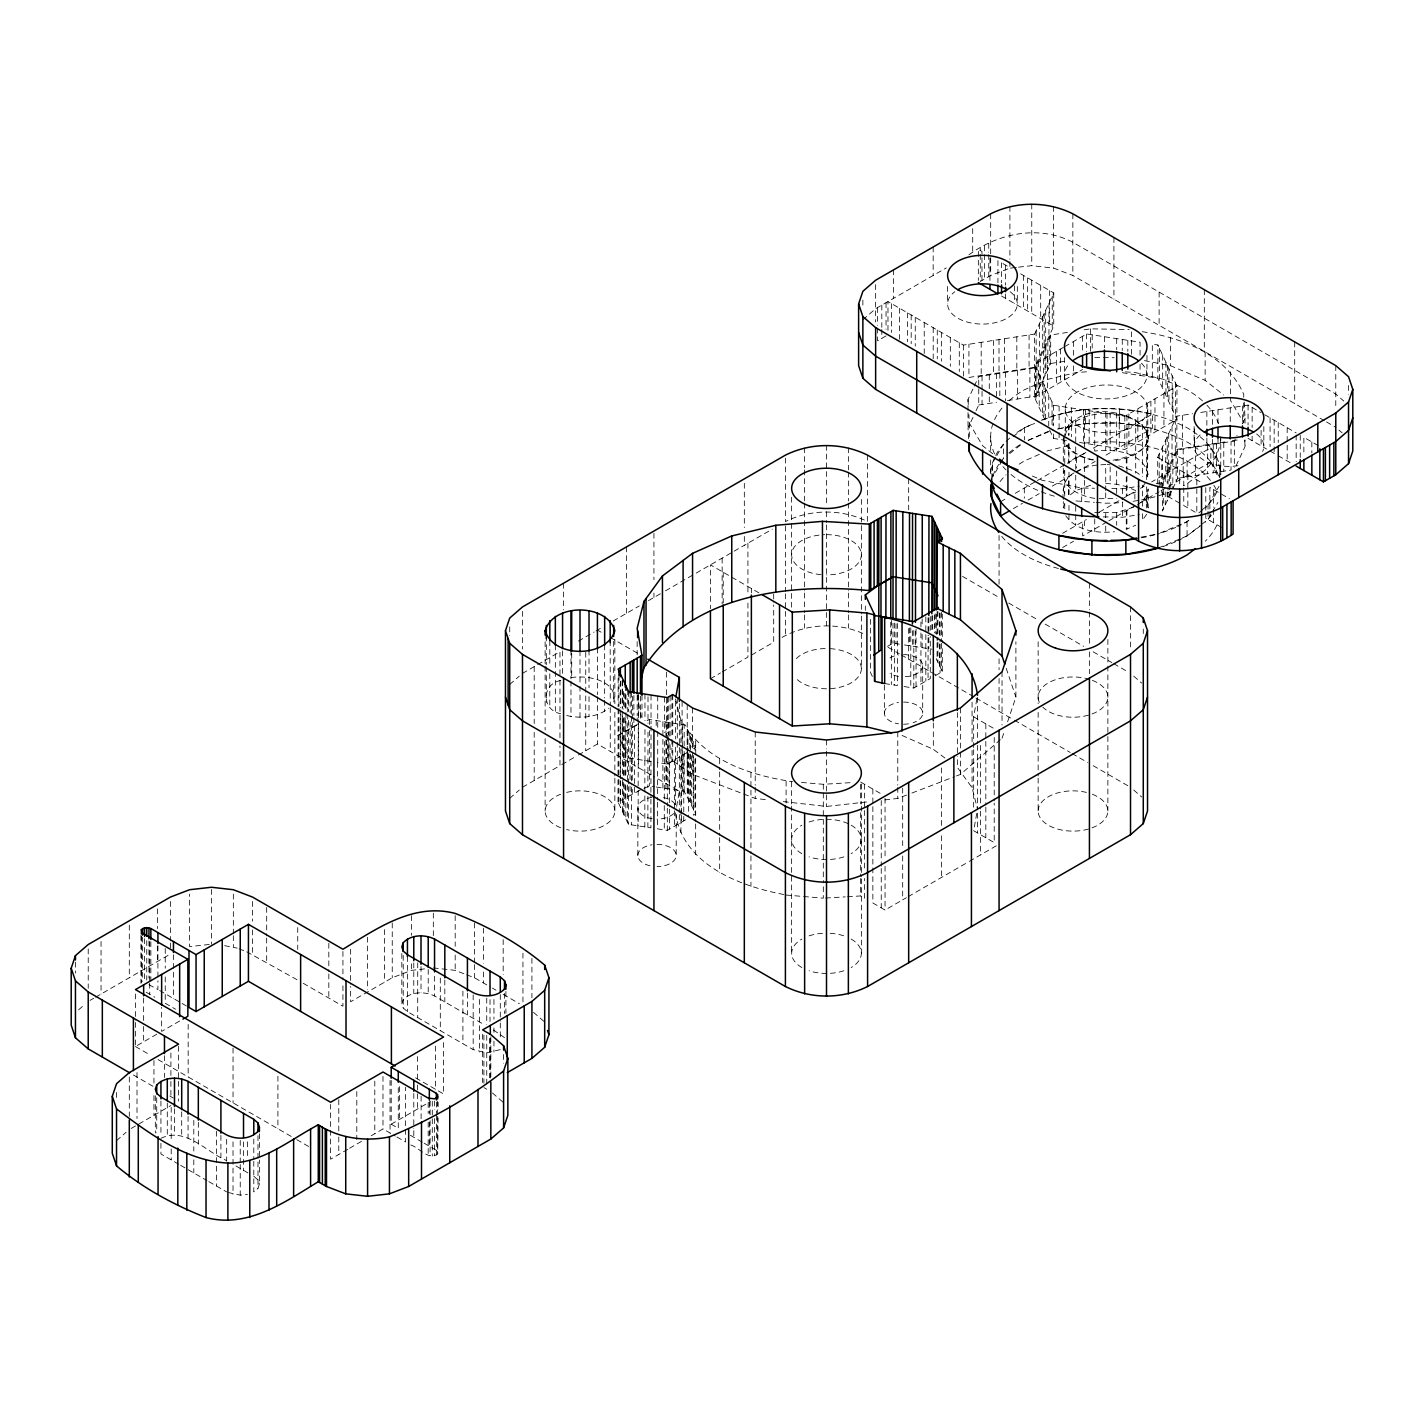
<?xml version="1.0" encoding="UTF-8"?>
<svg xmlns="http://www.w3.org/2000/svg" width="1424" height="1424" viewBox="0 0 1424 1424"><rect width="100%" height="100%" fill="white"/><g stroke="black" fill="none" stroke-linecap="round" stroke-linejoin="round"><path stroke-width="0.75" stroke-dasharray="5 3.75" d="M991.727 478.339L992.439 463.103L995.732 457.46M1219.389 477.645L1219.923 466.752L1210.827 447.723L1151.66 481.882M676.649 806.358L679.355 791.263L653.42 776.294M973.66 747.493L973.66 716.842L977.131 697.422M976.739 813.46L973.66 830.726L994.219 842.599L994.219 803.172M1094.736 498.382C1081.136 496.389 1060.097 487.471 1064.262 470.507M1063.301 499.504C1061.966 489.429 1064.262 477.966 1074.034 472.91M1064.262 503.722L1063.301 507.941L1063.301 501.622M1064.743 438.859L1064.743 430.422C1098.865 380.012 1205.861 445.427 1107.908 461.091M1148.136 436.759L1147.263 478.553L1147.263 440.586M253.792 1161.272L253.792 1191.924L257.993 1188.275L259.399 1184.092L259.399 1160.008M500.287 1049.613L486.741 1052.852L473.177 1049.613L407.442 1011.663L403.223 1007.996L401.835 1003.831L403.223 999.666C411.144 991.335 424.708 991.246 434.551 995.999L484.374 1024.764M410.771 1144.985C418.923 1147.388 428.553 1160.987 437.666 1153.938L438.094 1115.437M1002.033 738.255L1004.81 730.031M1007.587 721.79L1015.899 697.101L1015.899 641.743M1045.483 387.88L1045.483 421.095L1034.447 397.296L1034.643 334.07L1053.742 292.917L1019.976 273.444M1053.742 292.917L1053.742 326.149L1034.643 367.285L968.925 377.449L968.925 344.234M1007.427 400.571L1035.462 396.228L1035.462 367.766L1050.663 335.014L1067.413 332.415M1035.462 396.228L1050.663 363.494L1050.663 335.014M1157.694 483.875L1157.694 457.3L1176.794 416.146L1192.564 413.708M1159.189 487.293L1176.794 449.361L1176.989 386.135L1157.89 344.982L1152.319 344.127L1152.319 377.342M1177.612 449.842L1177.612 478.304L1162.411 511.056L1162.411 482.576L1177.612 449.842L1234.323 441.066L1237.011 435.317M968.017 410.468L968.017 399.521L973.375 388.022M974.283 386.118L978.751 376.541L1035.462 367.766M968.605 438.734L968.017 427.983L975.173 412.675M976.063 410.753L978.751 405.003L978.751 376.541M1242.369 423.836L1245.039 418.086L1243.989 398.756M1236.121 465.701L1245.039 446.549L1245.039 439.98M996.818 455.591L1003.404 444.324L1003.404 458.564M1002.3 460.433L992.439 477.343L992.439 463.103M1201.571 510.219L1208.033 505.128L1218.98 486.349M1201.571 524.459L1208.033 519.368L1211.308 513.726M1212.411 511.857L1217.894 502.458M1090.642 485.264L1075.725 490.621L1068.712 496.068L1068.712 477.093M1142.44 486.972L1146.676 481.063L1146.676 430.422M1137.384 505.004L1142.44 501.212L1146.676 495.303L1148.136 488.966L1148.136 507.941L1146.676 501.604L1142.44 495.694L1142.44 485.157M1146.676 514.278L1142.44 520.187L1142.44 511.75M862.873 319.795L875.635 308.688L946.337 267.872M78.64 1009.776L85.031 1004.24M509.721 684.481L519.279 676.151M509.721 798.366L519.279 790.035M116.537 1140.642L126.113 1132.311M956.394 775.973L960.435 774.425L1000.378 739.697M1013.069 436.687L1024.372 427.752L1033.753 423.604M1009.847 453.473L1021.133 444.537M1160.418 532.932L1187.064 521.682L1190.286 519.137L1187.064 521.682A115.041 66.412 0 0 1 1177.737 526.524M1177.737 540.746A115.041 66.412 0 0 0 1187.064 535.922L1199.969 525.723M566.77 715.542C580.814 718.817 597.226 717.465 608.796 708.209M1198.848 512.818L1202.212 510.29M1158.371 548.026L1187.064 535.922L1200.539 525.794M968.943 254.825C998.527 233.055 1039.235 224.725 1072.842 242.276L1335.783 394.092L1343.758 401.016M886.048 335.904L877.576 340.799L877.576 327.52M1016.451 267.392L1009.901 268.121L990.677 275.491L980.264 281.507L980.264 248.292M1063.247 347.456L1034.447 364.081L1053.529 405.235L1053.529 425.171M1064.6 346.673L1086.619 333.964L1140.072 342.223L1140.072 355.519M522.483 673.392L559.97 651.747L559.97 678.02M578.375 641.12L594.111 632.025M595.98 630.939L601.711 627.646M613.157 621.024L639.305 605.93M648.454 600.643L663.566 591.921M665.489 590.818L694.325 574.157M696.247 573.053L772.342 529.123M1034.447 397.296L1082.543 369.528M90.05 1000.396L93.717 998.277M95.55 997.227L170.382 954.027M1053.529 405.235L1124.818 416.253L1176.989 386.135M1000.591 501.729L1007.889 497.51M1015.205 493.309L1035.515 481.579M1037.384 480.493L1065.348 464.349M1067.217 463.263L1085.871 452.494M1093.329 448.186L1152.497 414.028L1152.497 428.268L1104.526 455.965M522.483 787.276L559.97 765.631L559.97 745.909M561.804 764.563L576.524 756.055M578.375 755.005L597.457 743.987L651.533 775.208M710.434 678.75L720.473 672.947M722.146 671.986L747.92 657.105L747.92 602.352M751.605 654.987L773.695 642.224L773.695 604.986M782.061 637.4C807.355 623.125 839.519 622.039 865.667 634.73M628.571 720.366L628.571 758.013L618.016 735.496L638.237 724.371M618.141 735.567L637.187 724.567L637.187 717.927M1013.372 508.599L1022.503 503.313M1028.057 500.109L1039.253 493.647M1052.3 486.118L1074.675 473.195M1076.544 472.127L1095.198 461.358M1079.517 442.472L1124.818 449.468L1176.989 419.35L1157.89 378.197L1157.89 344.982M135.458 1022.432L135.458 1046.533L159.844 1032.453M179.655 1021.008L161.642 1031.403L161.642 1007.32M1062.589 533.306L1086.387 519.564M1099.453 512.017L1119.958 500.18M1121.827 499.112L1134.875 491.565L1134.875 501.729M1140.482 488.343L1144.202 486.189M687.044 752.566L667.322 763.958L667.322 806.02M693.559 748.81L695.784 747.511L685.371 725.065L649.522 719.529L645.766 721.149M657.728 731.527L657.728 762.516L667.447 764.029L672.733 760.968L672.733 738.825M650.91 799.06L650.91 827.842L628.429 824.371L618.016 801.926L641.993 789.199M887.508 646.336L892.99 643.167L899.363 644.164M1062.589 547.546L1073.536 541.227M1106.911 521.949L1082.667 535.958L1082.667 521.718M1108.78 520.881L1134.875 505.805M1140.482 502.565L1159.118 491.796M1160.987 490.728L1166.594 487.506M1168.445 486.421L1210.827 461.946L1210.827 447.723M131.222 1128.431L170.898 1105.522M424.583 968.89L411.465 970.367L392.241 977.736L350.642 1001.748L350.642 986.423M657.603 802.317L657.603 828.875L667.322 830.388L687.044 818.996M904.098 686.564L913.816 688.059L930.281 678.572L930.281 636.492M935.176 675.741L942.296 671.63L942.296 645.054M347.794 1149.275L330.599 1159.189L330.599 1104.437M349.592 1148.225L362.194 1140.962M371.201 1135.765L382.985 1128.947L395.231 1136.014M391.208 1080.407L391.208 1124.212L429.995 1101.802M872.859 806.625L872.859 902.976L885.052 910.025L906.394 897.69M908.245 896.622L967.43 862.463M969.281 861.395L996.266 845.82M1041.247 420.276C1087.829 402.333 1142.582 404.79 1187.064 427.752A115.041 66.412 0 0 1 1220.76 474.726L1220.76 436.759M1028.11 440.336L1048.189 431.436M1039.378 454.327L1024.372 460.984A115.041 66.412 0 0 0 1017.021 465.648M1046.889 450.999L1071.667 444.804M560.753 680.476C541.28 683.929 541.28 710.273 560.753 713.727M1084.501 453.526L1075.725 457.407L1068.712 462.853L1068.712 443.879M1075.725 471.647L1084.501 467.748L1094.736 465.31L1105.718 464.473L1105.718 490.782M1126.277 477.111L1126.277 496.086L1135.711 492.045M1094.736 512.622L1116.683 512.622L1133.949 507.051M1126.277 510.326L1126.277 529.301L1135.711 525.26M643.879 788.38L649.522 785.959L654.524 786.742M1017.021 432.433A115.041 66.412 0 0 1 1024.372 427.752L1034.607 423.444M1042.813 419.973C1077.327 405.698 1116.416 406.481 1152.497 414.028M1028.466 440.265L1053.066 429.888M884.82 799.896L897.779 798.455L909.918 793.791M911.93 793.026L954.383 776.756M160.93 1138.328C185.102 1126.384 206.249 1151.998 226.576 1160.56M1058.869 428.891C1101.215 417.641 1148.029 421.7 1187.064 441.992A115.041 66.412 0 0 1 1218.535 475.99M1057.391 429.051L1085.586 423.569L1119.531 423.035L1152.497 428.268M1141.016 537.168L1156.199 534.214M887.971 330.368L887.971 301.568L963.372 345.106L1034.643 334.07M1084.162 329.816L1090.464 328.837L1129.232 329.531M1050.663 363.494L1065.312 361.215M978.751 405.003L996.533 402.262M1200.735 412.444L1248.065 405.11L1261.112 412.657M1176.794 449.361L1228.2 441.404M1232.294 440.781L1240.446 439.518M1177.612 478.304L1231.03 470.045L1231.03 441.565M1111.841 488.574L1122.61 488.77L1139.378 486.171M1156.128 483.555L1162.411 482.576M1103.226 516.894L1122.61 517.232L1139.378 514.634M1018.641 267.142L1031.759 265.665L1053.618 268.121L1072.842 275.491L1324.587 420.828M867.59 455.146L867.59 521.576C842.029 508.866 810.968 508.866 785.407 521.576L785.407 455.146M783.307 801.605L826.507 806.447L869.708 801.605M209.275 944.45L189.606 946.657L189.606 894.094M228.249 1192.529L240.229 1195.163L247.438 1194.362M1086.565 371.806L1075.939 372.607L1048.189 379.247L1024.372 389.802A115.041 66.412 0 0 0 1008.922 400.874M1084.447 443.131C1119.424 438.966 1155.754 444.537 1187.064 460.984A115.041 66.412 0 0 1 1212.625 483.43M1148.136 474.726C1143.561 451.942 1113.888 448.667 1094.736 451.07L1094.736 411.607M1099.132 498.72L1116.683 498.382M1065.811 515.755C1076.295 530.938 1097.423 533.502 1114.494 531.757M570.971 677.664C586.991 674.762 618.55 680.334 613.673 702.317L613.673 638.094M801.427 782.452L823.303 784.286L851.872 782.577M825.511 898.046L845.286 896.871M847.476 896.728L860.666 895.945L864.475 898.152L864.475 878.43M1094.771 357.388L1101.233 357.495M1103.386 357.531L1114.155 357.727M1032.347 476.043L1042.51 480.351L1081.688 488.023L1094.611 488.254M1125.352 371.842L1135.48 372.607L1163.23 379.247L1187.064 389.802A115.041 66.412 0 0 1 1202.515 400.874M1107.196 464.58L1110.15 464.811M1105.718 483.448L1116.683 484.285L1126.918 486.741L1135.711 490.621M1075.939 500.928L1094.397 502.316M1096.284 502.458L1105.718 503.188A115.041 66.412 0 0 0 1122.877 502.441M687.276 751.32L687.276 729.177C710.701 762.801 753.901 775.938 792.67 781.705M786.101 895.037L823.303 898.17L823.303 885.034M672.733 760.968L692.562 774.425L755.218 798.455L768.177 799.896M433.323 967.911L455.182 970.367L464.794 974.052M224.583 945.661L237.185 948.117M1122.254 372.696L1157.89 378.197M1049.577 429.923L1053.529 438.45L1069.317 440.888M904.382 644.93L931.866 649.184M884.66 683.556L897.423 685.531L897.423 623.516M651.035 761.484L628.429 757.942L628.429 784.517M656.197 786.991L684.161 791.317L695.784 813.958L693.559 815.24L693.559 755.45M1142.262 331.703C1182.276 337.577 1226.723 354.861 1243.757 394.466L1243.757 401.034M1144.433 360.61L1170.564 365.737L1205.131 380.35L1223.697 394.982M1118.73 465.79L1135.711 471.647L1142.44 476.72M1063.301 436.759C1064.938 451.871 1081.759 458.101 1094.736 460.415M675.492 812.837C682.523 864.226 739.216 886.173 784.037 894.539M466.716 974.799L474.406 977.736L490.586 987.081M239.09 948.865L244.857 951.072M246.779 951.802L297.741 980.104M148.95 984.714L157.922 989.52L157.922 980.762M902.051 735.443L933.325 749.309L945.34 758.333M1326.456 421.913L1335.783 427.307M1002.923 263.582L1011.022 268.264M1264.69 414.722L1296.16 432.896M1318.232 445.623L1303.868 437.328L1303.868 455.057M1001.553 296.014L1053.742 326.149M1248.065 438.343L1266.488 448.969M1270.083 451.052L1276.865 454.968M1278.236 455.751L1292.583 464.028M1157.694 457.3L1202.212 483.003M1218.285 492.277L1209.866 487.417L1209.866 509.561M1221.472 494.128L1229.446 498.72M1179.695 503.224L1161.77 492.864L1161.77 459.649M1221.472 527.343L1205.79 518.283L1205.79 485.068M962.517 576.382L999.061 597.475M1008.673 603.028L1037.509 619.689M1045.198 624.121L1083.664 646.336M1093.169 651.818L1111.841 662.605M1113.71 663.673L1128.662 672.306M888.131 647.315L899.327 653.794M901.196 654.862L974.052 696.941M975.974 698.045L1012.517 719.138M1014.44 720.241L1070.207 752.442M1072.13 753.563L1087.509 762.445M1093.169 765.703L1128.662 786.19M758.885 592.847L710.434 564.865L710.434 608.671M973.66 716.842L994.219 728.714M597.457 630.102L601.106 632.203M610.255 637.489L638.397 653.741M860.666 782.061L881.242 793.933M492.384 988.114L495.979 990.196M503.17 994.344L519.351 1003.689M493.452 1029.997L504.505 1037.615M303.223 983.272L342.935 1006.198L342.935 982.115M483.911 1087.598L486.741 1089.218M415.63 1077.826L443.594 1093.97L443.594 1039.217M159.648 990.517L180.367 1002.478M182.094 1003.475L189 1007.462M391.208 1124.212L398.275 1128.289L398.275 1084.483M410.343 1135.266L422.43 1142.244M424.156 1143.241L436.403 1150.307L438.094 1152.675M146.174 992.225L154.878 997.263M165.237 1003.244L175.597 1009.224M396.958 1137.011L405.591 1141.995L405.591 1087.242M135.458 1046.533L150.517 1055.22M158.046 1059.563L294.839 1138.541M296.726 1139.627L311.785 1148.331M133.411 1074.995L153.507 1086.601M169.776 1095.982L173.301 1098.029M235.975 1165.989L250.357 1174.302M178.748 1164.262L160.93 1153.974L160.93 1143.027M180.617 1165.348L186.277 1168.606M188.146 1169.691L206.978 1180.567M208.865 1181.653L226.665 1191.924M992.742 453.758L982.613 445.765L969.317 423.142L968.854 414.544M1338.969 430.084L1342.173 432.843M1133.718 676.151L1141.692 683.093M1133.718 790.035L1141.692 796.977M533.519 1012.339L544.68 1022.04M492.437 1092.973L503.598 1102.692M253.792 1176.277L257.993 1179.926L259.399 1184.092M977.469 745.322L977.523 809.152L972.076 787.668L957.355 767.358L957.355 758.6M675.492 698.953L680.921 720.419L684.161 724.887L684.161 749.238M1210.827 461.946L1218.107 477.182M936.262 658.653L942.296 671.63M872.342 676.436L870.545 672.573L870.545 617.215M1006.198 668.301L1015.899 697.101M1063.301 488.966L1064.743 495.303M637.151 694.77L641.619 719.761M1244.701 440.105L1245.039 446.549M968.017 399.521L968.373 405.965M1348.546 385.477L1348.546 394.234M1335.783 365.612L1335.783 407.371M1311.842 441.938L1311.842 453.01M1300.237 435.246L1300.237 457.389M1296.16 435.103L1296.16 461.679M1294.701 341.902L1294.701 403.579M1287.189 427.716L1287.189 460.931M1278.236 422.536L1278.236 442.472M1274.16 420.187L1274.16 444.537M1274.16 446.762L1274.16 453.402M1270.083 417.819L1270.083 446.62M1263.836 426.559L1263.836 446.264M1261.112 430.368L1261.112 445.872M1252.141 407.478L1252.141 427.396M1252.141 436.26L1252.141 440.692M1248.065 405.11L1248.065 425.046M1245.039 418.086L1245.039 424.655M1243.757 403.223L1243.757 422.928L1230.443 400.304L1230.443 371.842M1242.493 405.982L1242.493 423.693M1234.323 441.066L1234.323 467.339M1230.247 407.869L1230.247 423.373M1223.786 442.686L1223.786 471.166M1219.923 466.752L1219.923 476.915M1218.001 409.774L1218.001 423.053M1218.001 438.556L1218.001 442.989M1216.541 443.807L1216.541 472.287M1213.497 489.518L1213.497 507.229M1213.497 509.436L1213.497 522.733M1213.248 444.324L1213.248 472.786M1212.429 410.628L1212.429 426.132M1212.429 439.411L1212.429 443.843M1209.866 511.786L1209.866 520.632M1208.033 505.128L1208.033 509.187M1208.033 511.234L1208.033 519.368M1207.677 445.178L1207.677 473.658M1206.858 411.5L1206.858 426.986M1206.858 438.058L1206.858 444.715M1205.131 351.87L1205.131 380.35M1204.312 289.713L1204.312 351.39M1196.819 479.888L1196.819 513.103L1183.771 505.573L1183.771 487.862M1195.43 447.083L1195.43 475.545M1194.611 428.891L1194.611 446.602M1194.113 426.559L1194.113 446.264M1187.847 474.708L1187.847 507.923M1187.1 461.412L1187.1 475.652M1187.064 521.682L1187.064 535.922M1183.771 472.359L1183.771 485.637M1183.184 448.969L1183.184 477.449M1182.365 415.292L1182.365 448.507M1179.695 470.009L1179.695 485.513M1176.117 453.046L1176.117 481.526M1175.494 382.914L1175.494 416.128M1175.298 419.368L1175.298 452.583M1172.913 388.485L1172.913 421.7M1172.842 460.13L1172.842 488.592M1172.219 375.847L1172.219 409.062M1172.023 426.435L1172.023 459.649M1170.564 337.257L1170.564 365.737M1170.742 464.829L1170.742 498.044M1169.549 467.197L1169.549 495.659M1168.926 368.78L1168.926 401.995M1168.73 433.501L1168.73 466.716M1168.054 470.418L1168.054 490.123M1168.054 492.312L1168.054 498.881M1167.431 365.559L1167.431 398.773M1167.235 436.723L1167.235 469.938M1167.182 472.305L1167.182 483.27M1167.182 492.028L1167.182 500.785M1165.953 362.337L1165.953 395.569M1165.74 439.927L1165.74 473.16M1165.241 476.488L1165.241 483.074M1165.241 491.832L1165.241 504.968M1163.942 393.665L1163.942 426.88M1163.301 480.671L1163.301 509.151M1162.66 355.27L1162.66 388.485M1162.465 447.011L1162.465 480.226M1159.385 348.204L1159.385 381.418M1159.118 292.098L1159.118 325.313M1159.189 454.078L1159.189 485.086M1154.971 398.845L1154.971 432.059M1150.895 401.194L1150.895 434.409M1147.78 408.795A41.26 23.816 0 0 1 1085.907 429.425A41.26 23.816 0 0 1 1085.907 388.182A41.26 23.816 0 0 1 1147.78 408.795L1147.78 437.275M1147.263 492.793L1147.263 507.549M1146.961 355.395L1146.961 375.117M1146.818 403.544L1146.818 436.759M1146.676 486.848L1146.676 507.959M1143.276 629.123L1143.276 633.555M1142.44 424.512L1142.44 476.417M1142.44 501.212L1142.44 509.65M1140.072 364.366L1140.072 375.438M1137.847 408.724L1137.847 441.938M1135.711 419.439L1135.711 473.053M1131.386 331.774L1131.386 355.858M1130.514 606.944L1130.514 649.024M1128.894 413.903L1128.894 447.118M1127.826 340.336L1127.826 351.408M1126.918 415.559L1126.918 453.526M1126.918 457.976L1126.918 474.851M1126.918 476.186L1126.918 495.926M1126.918 510.166L1126.918 529.141M1126.277 458.119L1126.277 468.674M1124.818 416.253L1124.818 449.468M1122.61 488.77L1122.61 499.717M1122.61 501.907L1122.61 517.232M1122.254 339.464L1122.254 350.553M1119.531 408.795L1119.531 423.035M1119.246 415.399L1119.246 448.613M1116.683 338.609L1116.683 349.681M1116.683 413.102L1116.683 451.07M1116.683 470.97L1116.683 496.264M1116.683 512.622L1116.683 525.26M1113.924 237.523L1113.924 299.218M1110.15 412.622L1110.15 450.571M1110.15 466.912L1110.15 483.786M1107.872 639.518L1107.872 663.887M1107.872 666.094L1107.872 734.339M1107.872 736.528L1107.872 810.986M1107 413.494L1107 446.727M1105.718 412.284L1105.718 450.233M1105.718 492.882L1105.718 499.219M1105.718 513.441L1105.718 517.66M1105.718 526.097L1105.718 532.434M1104.437 336.723L1104.437 347.794M1094.736 518.941L1094.736 531.597M1092.19 334.818L1092.19 348.115M1090.464 328.837L1090.464 355.11M1089.431 583.235L1089.431 609.81M1089.431 612.017L1089.431 645.232M1089.431 651.854L1089.431 673.748M1089.182 410.753L1089.182 443.968M1086.619 333.964L1086.619 351.675M1085.586 409.329L1085.586 423.569M1084.501 415.559L1084.501 449.308M1084.501 457.976L1084.501 478.304M1084.501 480.404L1084.501 495.926M1084.501 520.721L1084.501 529.141M1083.611 409.881L1083.611 443.095M1082.543 336.313L1082.543 351.817M1081.688 488.023L1081.688 503.348M1076.544 457.887L1076.544 468.051M1075.725 419.439L1075.725 444.751M1075.725 446.869L1075.725 473.053M1075.725 475.171L1075.725 492.045M1075.725 506.268L1075.725 512.604M1075.725 514.705L1075.725 525.26M1073.571 341.493L1073.571 356.997M1073.571 365.843L1073.571 374.708M1072.842 213.814L1072.842 275.491M1071.346 407.994L1071.346 436.776M1068.979 424.512L1068.979 435.068M1068.979 443.505L1068.979 463.779M1068.979 472.198L1068.979 495.694M1068.979 505.431L1068.979 520.187M1068.712 424.886L1068.712 435.441M1065.277 408.795L1065.277 435.085M1064.743 440.977L1064.743 466.271M1064.743 470.525L1064.743 481.063M1064.743 482.629L1064.743 499.504M1064.743 503.74L1064.743 510.059M1064.458 357.584L1064.6 379.888M1063.301 438.877L1063.301 466.289M1063.301 468.407L1063.301 474.726M1060.524 349.022L1060.524 382.237M1059.1 406.089L1059.1 430.457M1059.1 432.665L1059.1 439.304M1056.448 351.372L1056.448 384.587M1053.618 206.444L1053.618 268.121M1053.529 434.017L1053.529 438.45M1053.066 415.648L1053.066 425.829M1052.247 296.139L1052.247 329.353M1052.051 402.013L1052.051 426.381M1049.666 290.567L1049.666 323.782M1049.773 336.918L1049.773 365.398M1048.954 303.205L1048.954 336.42M1048.758 394.946L1048.758 425.954M1047.833 341.101L1047.833 369.581M1047.477 356.552L1047.477 389.767M1045.679 310.29L1045.679 343.504M1045.892 345.284L1045.892 373.764M1045.002 347.189L1045.002 375.669M1044.184 313.494L1044.184 346.708M1043.988 384.658L1043.988 417.873M1043.507 350.411L1043.507 378.873M1042.688 316.715L1042.688 349.93M1042.493 381.436L1042.493 414.669M1040.695 285.387L1040.695 318.602M1040.232 357.477L1040.232 385.957M1039.413 323.782L1039.413 356.997M1039.217 374.37L1039.217 407.584M1038.523 361.732L1038.523 394.946M1038.149 641.743L1038.149 703.67M1038.149 712.427L1038.149 775.938M1038.149 778.145L1038.149 810.986A34.852 20.132 0 0 0 1088.434 829.035M1036.957 364.544L1036.957 393.024M1036.138 330.866L1036.138 364.081M1035.924 367.303L1035.924 400.518M1031.759 203.988L1031.759 265.665M1031.724 280.208L1031.724 313.44M1029.89 368.62L1029.89 397.1M1029.071 334.943L1029.071 368.157M1027.647 277.858L1027.647 311.073M1024.372 427.752L1024.372 439.963M1024.319 488.04L1024.319 498.204M1023.571 275.508L1023.571 308.723M1017.644 370.525L1017.644 398.987M1017.323 286.438L1017.323 303.953M1016.825 336.829L1016.825 370.044M1014.6 285.832L1014.6 303.543M1009.901 206.444L1009.901 259.275M1009.901 261.482L1009.901 268.121M1005.629 265.149L1005.629 285.085M1005.629 293.949L1005.629 298.364M1005.397 372.412L1005.397 400.892M1004.561 338.734L1004.561 371.949M1002.033 671.825L1002.033 724.976M1001.553 262.799L1001.553 282.735M999.826 373.284L999.826 399.557M999.007 339.588L999.007 372.803M999.061 535.477L999.061 584.196M999.061 658.796L999.061 669.761M999.061 678.518L999.061 711.359M997.939 260.699L997.939 282.842M996.533 373.782L996.533 397.883M994.219 737.472L994.219 800.982M993.436 340.443L993.436 373.658M990.677 213.814L990.677 275.491M990.677 436.759L990.677 451.533M990.677 459.97L990.677 474.726A115.041 66.412 0 0 1 1004.472 443.184M989.947 258.314L989.947 280.457M989.288 374.904L989.288 394.626M989.288 396.815L989.288 403.384M988.754 243.397L988.754 252.244M988.754 254.469L988.754 276.612M985.835 723.873L985.835 739.198M985.835 741.388L985.835 804.898M985.835 807.088L985.835 837.757M984.518 245.836L984.518 252.475M984.518 254.7L984.518 279.051M981.973 280.279L981.973 251.496L978.341 249.396L978.341 280.403M982.044 376.025L982.044 389.161M982.044 391.369L982.044 404.505M981.189 342.347L981.189 375.562M980.371 745.482L980.371 808.992M980.371 811.182L980.371 854.987M977.523 697.457L977.523 743.453M977.469 813.211L977.469 832.915M973.66 749.683L973.66 808.814M972.699 228.57L972.699 252.653M972.076 702.263L972.076 741.673M972.076 750.448L972.076 787.668M969.317 423.142L969.317 440.657M968.017 412.657L968.017 427.983M963.372 345.106L963.372 376.096M960.435 707.995L960.435 750.074M960.435 752.281L960.435 774.425M959.295 342.739L959.295 371.539M957.355 712.605L957.355 756.411M950.324 337.577L950.324 366.36M947.601 286.438L947.601 303.953M942.296 614.064L942.296 642.847M941.531 767.91L941.531 827.041M941.531 835.799L941.531 877.415M941.353 332.397L941.353 361.18M941.478 612.302L941.478 641.085M941.478 643.31L941.478 669.885M940.071 613.121L940.071 641.921M940.071 644.129L940.071 672.911M939.68 612.872L939.68 635.015M939.68 643.879L939.68 666.023M937.9 611.234L937.9 640.017M937.9 642.242L937.9 662.16M937.277 330.03L937.277 358.83M937.081 611.697L937.081 640.48M937.081 642.687L937.081 660.416M936.262 614.367L936.262 634.303M935.176 613.744L935.176 633.662M934.482 614.937L934.482 632.648M933.325 723.036L933.325 749.309M933.165 247.011L933.165 275.491M933.201 327.68L933.201 358.688M932.684 615.506L932.684 631.01M931.866 615.969L931.866 631.473M930.281 616.556L930.281 634.285M928.84 617.713L928.84 635.424M928.84 637.649L928.84 648.721M928.056 617.838L928.056 635.567M928.056 637.774L928.056 679.853M925.831 616.912L925.831 632.416M925.831 634.623L925.831 681.135M924.229 322.5L924.229 353.508M903.528 654.613A19.171 11.072 0 0 1 922.699 665.684L922.699 713.139M922.147 618.888L922.147 625.545M922.147 634.392L922.147 647.689M920.936 621.95L920.936 630.814M920.936 633.021L920.936 683.965M916.041 629.212L916.041 686.777M915.472 631.152L915.472 646.638M915.258 317.321L915.258 346.121M913.816 630.494L913.816 688.059M912.428 630.672L912.428 646.176M911.182 314.971L911.182 343.771M910.79 627.806L910.79 687.596M909.384 627.984L909.384 645.713M908.672 478.856L908.672 509.863M908.672 628.518L908.672 659.187M907.551 312.888L907.551 341.671M902.691 788.131L902.691 847.262M902.691 856.02L902.691 899.826M899.576 308.278L899.576 339.286M897.779 732.007L897.779 785.158M897.779 787.383L897.779 798.455M896.016 623.712L896.016 643.648M894.379 623.053L894.379 685.051M893.613 269.848L893.613 298.31M892.99 623.231L892.99 643.167M891.602 303.668L891.602 332.451M891.353 620.366L891.353 684.588M890.765 622.306L890.765 644.449M886.048 302.689L886.048 329.264M885.052 798.33L885.052 857.462M885.052 866.219L885.052 910.025M884.357 685.104L884.357 713.139A19.171 11.072 0 0 0 898.562 723.837M881.812 305.128L881.812 327.271M881.812 329.496L881.812 338.342M881.242 800.502L881.242 866.219M881.242 868.409L881.242 907.818M877.576 307.584L877.576 325.295M875.635 284.604L875.635 321.984M872.859 789.092L872.859 804.435M865.329 606.001L865.329 610.433M864.475 784.268L864.475 808.351M864.475 810.541L864.475 869.672M862.873 300.072L862.873 306.658M861.36 499.415L861.36 613.922M861.36 616.111L861.36 668.675A34.852 20.132 0 0 1 830.139 688.682M861.36 784.054L861.36 803.99M861.36 806.198L861.36 876.65M861.36 878.839L861.36 953.315M860.666 784.25L860.666 803.955M860.666 812.73L860.666 876.241M860.666 878.43L860.666 895.945M848.366 447.777L848.366 469.92M848.366 472.127L848.366 500.928M848.366 503.135L848.366 590.871M848.366 593.06L848.366 612.765M848.366 614.954L848.366 628.091M826.507 445.32L826.507 505.111M826.507 511.75L826.507 522.697M826.507 524.886L826.507 610.309M826.507 612.498L826.507 625.634M826.507 740.017L826.507 748.882M826.507 751.089L826.507 806.447M823.303 784.286L823.303 817.145M823.303 819.334L823.303 882.844M804.631 447.777L804.631 467.713M804.631 469.92L804.631 500.928M804.631 503.135L804.631 590.871M804.631 593.06L804.631 612.765M804.631 614.954L804.631 628.091M791.637 497.207L791.637 609.543M791.637 781.847L791.637 803.99M791.637 806.198L791.637 953.315M786.101 781.153L786.101 803.047M785.407 525.954L785.407 591.654M785.407 593.844L785.407 609.187M785.407 611.377L785.407 635.46M773.695 594.039L773.695 602.797M755.218 732.007L755.218 785.158M755.218 787.383L755.218 798.455M751.374 588.504L751.374 592.882M750.946 772.645L750.946 787.97M750.946 790.16L750.946 853.688M750.946 855.877L750.946 886.529M747.92 543.22L747.92 593.594M744.325 483.288L744.325 527.574M744.325 536.439L744.325 545.303M723.232 572.252L723.232 602.922M722.146 558.101L722.146 604.096M719.672 758.778L719.672 769.725M719.672 771.915L719.672 835.425M719.672 837.615L719.672 872.663M695.66 740.729L695.784 756.375M695.66 758.244L695.66 821.755M695.66 823.944L695.66 854.614M694.965 745.767L694.965 750.199M694.965 759.045L694.965 812.196M693.185 741.904L693.185 748.543M693.185 757.408L693.185 808.334M692.562 707.995L692.562 750.074M692.562 752.281L692.562 774.425M691.388 738.041L691.388 746.906M691.388 755.77L691.388 804.489M690.569 736.297L690.569 751.801M690.569 754.008L690.569 802.727M689.768 734.535L689.768 752.264M689.768 754.471L689.768 800.982M688.664 753.848L688.664 815.845M687.97 730.69L687.97 750.608M687.97 752.833L687.97 797.12M687.276 753.527L687.276 795.607M687.205 704.773L687.205 746.835M687.205 749.06L687.205 771.203M684.161 751.463L684.161 791.317M683.769 754.453L683.769 814.243M683.769 816.45L683.769 820.883M682.327 724.602L682.327 791.032M682.096 701.445L682.096 743.524M682.096 745.731L682.096 767.874M681.544 755.735L681.544 813.318M681.544 815.525L681.544 822.164M680.921 720.419L680.921 746.71M680.921 748.899L680.921 834.304M679.355 703.652L679.319 812.374M679.319 814.599L679.319 823.446M677.29 698.027L677.29 740.106M677.29 742.313L677.29 764.474M676.204 814.475L676.204 855.468A19.171 11.072 0 0 1 657.034 866.54M675.492 701.142L675.652 739.074M675.492 747.137L675.492 806.269M674.442 759.846L674.442 808.565M674.442 810.772L674.442 826.276M672.733 694.538L672.733 736.617M671.914 695.019L671.914 737.098M671.914 739.305L671.914 761.448M670.099 696.069L670.099 735.923M670.099 744.788L670.099 762.499M669.547 762.677L669.547 806.963M669.547 809.17L669.547 829.106M668.96 722.538L668.96 740.249M668.96 742.456L668.96 788.967M668.265 697.119L668.265 734.766M668.265 736.973L668.265 763.549M667.447 697.6L667.447 733.022M667.447 735.229L667.447 764.029M667.322 808.245L667.322 830.388M666.557 672.181L666.557 737.881M666.557 740.071L666.557 783.876M665.916 722.057L665.916 737.561M665.916 739.786L665.916 788.504M664.403 697.119L664.403 732.559M664.403 741.406L664.278 803.35M664.278 805.557L664.278 829.907M662.89 721.594L662.89 737.098M662.89 739.305L662.89 788.024M657.728 696.087L657.728 729.302M657.603 762.445L657.603 800.092M656.197 720.562L656.197 727.201M653.936 533.27L653.936 579.764M653.936 593.06L653.936 597.475M651.035 695.054L651.035 723.837M651.035 726.062L650.91 796.853M649.522 719.529L649.522 728.376M649.522 730.601L649.522 785.959M648.009 696.799L648.009 723.374M648.009 732.239L647.884 787.525M647.884 796.372L647.884 827.38M644.965 694.111L644.965 720.686M644.965 729.551L644.965 760.541M644.841 760.469L644.841 793.684M644.841 795.909L644.841 826.917M641.975 695.232L641.975 719.583M640.48 696.087L640.48 718.23M638.397 695.357L638.397 721.63M638.397 723.819L638.397 767.625M638.29 693.079L638.29 717.447M638.29 719.654L638.166 788.237M638.166 790.445L638.166 825.867M652.067 797.315A19.171 11.072 0 0 0 637.845 808.013L637.845 855.468A19.171 11.072 0 0 0 652.067 866.148M637.151 641.619L637.151 654.898M637.187 695.784L637.187 715.72M634.481 725.991L634.481 792.42M633.876 695.482L633.876 715.4M633.876 717.625L633.876 726.471M632.381 696.336L632.256 780.423M632.256 789.27L632.256 793.702M631.597 692.046L631.597 714.189M631.597 716.414L631.597 758.476M631.473 758.405L631.473 784.98M631.473 787.187L631.473 824.834M630.156 693.203L630.156 713.121M630.156 721.986L630.031 783.912M630.031 786.137L630.031 794.984M628.571 691.583L628.571 711.502M628.429 786.724L628.429 824.371M627.753 689.821L627.753 711.964M627.753 714.189L627.628 782.755M627.628 784.98L627.628 822.609M626.507 546.887L626.507 613.317M625.955 694.823L625.955 710.327M625.955 712.534L625.955 752.406M625.83 752.317L625.83 776.685M625.83 785.55L625.83 818.764M625.261 693.808L625.261 709.312M625.261 718.159L625.136 775.671M625.136 784.535L625.136 797.814M624.175 693.185L624.175 708.671M624.175 717.536L624.05 775.048M624.05 783.894L624.05 814.902M623.356 691.423L623.356 709.134M623.356 717.999L623.231 779.925M623.231 782.15L623.231 813.14M622.537 680.814L622.537 707.39M622.537 716.236L622.413 778.18M622.413 780.388L622.413 811.395M622.235 680.174L622.235 708.956M622.235 711.163L622.235 744.396M620.757 681.384L620.757 705.734M620.757 714.599L620.615 778.75M620.615 780.957L620.615 807.533M620.366 681.135L620.366 707.71M620.366 709.917L620.241 778.501M620.241 780.708L620.241 800.644M618.959 675.314L618.959 706.322M618.959 708.529L618.835 777.095M618.835 779.32L618.835 803.67M618.141 677.984L618.141 706.767M618.141 708.992L618.016 777.557M618.016 779.782L618.016 801.926M614.848 639.518L614.848 703.67M614.848 712.427L614.848 775.938M614.848 778.145L614.848 810.986A34.852 20.132 0 0 1 566.645 829.587M610.184 640.729L610.255 705.378M610.255 707.568L610.255 751.374M604.648 644.894L604.648 698.045M604.648 700.27L604.648 711.341M597.421 648.098L597.421 694.609M597.421 696.817L597.457 743.987M589.02 650.109L589.02 687.756M589.02 696.621L589.02 716.539M585.745 652.192L585.745 750.751M579.995 650.804L579.995 684.018M579.995 686.226L579.995 717.233M571.7 653.242L571.7 677.61M570.971 650.109L570.971 678.892M570.971 681.117L570.971 716.539M563.566 583.235L563.566 609.81M562.569 650.893L562.569 675.243M559.97 680.209L559.97 743.72M555.342 644.894L555.342 669.583M555.342 671.469L555.342 711.341M549.806 640.729L549.806 665.097M549.806 673.748L549.806 707.158M546.318 635.887L546.318 664.67M546.318 666.877L546.318 702.317M545.125 641.743L545.125 663.887M545.125 666.094L545.125 729.96M545.125 738.718L545.125 810.986M534.196 666.628L534.196 723.57M534.196 732.328L534.196 780.512M531.917 958.388L531.917 997.815M522.946 953.19L522.946 1003.564M522.483 611.377L522.483 649.024M509.721 626.898L509.721 635.763M505.912 991.407L505.912 1013.318M504.505 993.382L504.505 1013.532M503.598 1054.508L503.598 1063.265M503.17 939.591L503.17 974.639M500.287 994.539L500.287 1021.133M500.287 1023.002L500.287 1038.666M493.95 999.47L493.95 1019.192M493.95 1027.95L493.95 1032.329M493.95 1041.086L493.95 1052.033M490.835 1036.85L490.835 1078.449M490.319 1038.594L490.319 1078.021M490.016 999.559L490.016 1021.453M489.553 1038.292L489.553 1077.719M486.741 998.099L486.741 1024.372M486.741 1035.337L486.741 1084.839M483.911 1035.034L483.911 1083.219M483.395 928.181L483.395 963.211M483.395 971.969L483.395 982.934M482.629 1034.287L482.629 1082.471M479.514 999.47L479.514 1052.033M474.406 922.983L474.406 962.41M474.406 964.6L474.406 977.736M473.177 994.86L473.177 1049.613M467.428 993.08L467.428 1014.974M462.907 991.122L462.907 1043.685M455.182 915.614L455.182 946.284M455.182 955.041L455.182 970.367M444.822 980.032L444.822 1001.926M440.301 978.074L440.301 1030.638M438.094 1102.301L438.094 1106.679M437.666 1101.037L437.666 1114.173M437.666 1116.363L437.666 1153.938M436.403 1102.123L436.403 1113.426M436.403 1115.259L436.403 1155.042M435.406 1046.124L435.406 1089.93M434.551 976.294L434.551 995.999M434.48 1101.037L434.48 1109.794M434.48 1118.552L434.48 1155.772M433.323 913.158L433.323 937.259M432.291 1101.268L432.291 1116.612M432.291 1118.801L432.291 1156.021M430.101 1101.037L430.101 1118.552M430.101 1120.741L430.101 1155.772M429.336 1102.425L429.336 1113.372M429.336 1122.13L429.336 1146.231M428.215 969.477L428.215 993.578M428.179 1102.479L428.179 1113.426M428.179 1122.201L428.179 1155.042M421.006 966.487L421.006 992.759M421.112 1096.213L421.112 1120.314M417.713 962.838L417.713 1017.59M417.392 1056.519L417.392 1082.81M417.392 1084.999L417.392 1091.567M417.392 1093.757L417.392 1109.082M413.779 962.909L413.779 993.578M413.797 1093.454L413.797 1128.502M413.797 1130.692L413.797 1137.26M411.465 915.614L411.465 935.337M411.465 963.799L411.465 970.367M407.442 956.572L407.442 1011.663M403.223 955.433L403.223 1007.996M401.835 953.457L401.835 1003.831M399.396 1086.637L399.396 1119.478M392.241 922.983L392.241 977.736M390.051 1080.46L390.051 1133.023M384.533 929.623L384.533 982.186M382.985 1076.384L382.985 1128.947M374.797 1081.119L374.797 1133.682M367.588 937.223L367.588 989.787M356.801 1091.514L356.801 1139.698M350.642 949.185L350.642 984.233M342.935 951.446L342.935 979.926M338.787 1099.72L338.787 1134.75M338.787 1136.957L338.787 1154.472M328.819 943.293L328.819 971.773M328.819 973.963L328.819 998.046M297.741 927.54L297.741 949.452M277.911 1076.206L277.911 1128.769M266.68 907.426L266.68 935.888M266.68 938.078L266.68 962.179M259.399 1133.735L259.399 1157.819M257.993 1135.711L257.993 1188.275M253.792 1139.04L253.792 1159.083M252.546 901.463L252.546 921.168M252.546 929.925L252.546 954.027M247.438 1141.799L247.438 1157.125M243.522 1141.87L243.522 1170.35M240.229 1140.41L240.229 1162.322M240.229 1164.512L240.229 1195.163M233.34 894.094L233.34 933.503M233.34 935.693L233.34 946.657M233.038 1048.1L233.038 1102.852M233.02 1141.799L233.02 1194.362M226.665 1139.36L226.665 1161.272M220.916 1135.391L220.916 1157.303M216.395 1131.243L216.395 1185.996M211.464 889.448L211.464 944.201M198.328 1122.343L198.328 1144.255M193.806 1120.385L193.806 1151.055M193.806 1159.812L193.806 1172.949M188.164 1024.39L188.164 1076.953M188.057 1116.416L188.057 1138.328M181.702 1111.806L181.702 1135.889M178.605 1046.337L178.605 1079.178M178.605 1081.368L178.605 1101.09M174.493 1108.798L174.493 1135.088M173.461 954.685L173.461 970.029M173.461 972.218L173.461 998.491M171.2 1107.338L171.2 1140.197M171.2 1148.954L171.2 1159.901M170.898 1052.959L170.898 1079.25M170.898 1081.439L170.898 1098.954M170.382 901.463L170.382 940.872M170.382 943.062L170.382 949.648M167.284 1103.03L167.284 1135.889M165.237 948.491L165.237 968.195M165.237 976.953L165.237 1001.054M164.472 1055.7L164.472 1077.594M160.93 1101.09L160.93 1134.269M157.922 945.714L157.922 978.573M157.548 908.868L157.548 928.573M157.548 946.106L157.548 961.431M156.729 1097.744L156.729 1132.792M155.323 1095.768L155.323 1133.006M153.952 1060.56L153.952 1084.661M153.952 1095.608L153.952 1115.312M150.855 941.638L150.855 981.065M149.716 941.709L149.716 981.136M149.716 983.325L149.716 994.272M148.95 940.908L148.95 978.146M146.761 940.659L146.761 980.086M144.572 938.719L144.572 980.335M143.646 997.993L143.646 1024.283M143.646 1026.473L143.646 1041.798M142.649 937.259L142.649 981.439M141.368 936.191L141.368 982.507M140.94 935.265L140.94 983.432M137.007 1072.539L137.007 1118.534M135.458 993.97L135.458 1020.243M129.299 925.173L129.299 977.736M129.299 1076.989L129.299 1116.398M116.537 1092.457L116.537 1099.025M101.051 941.478L101.051 994.041M88.217 948.9L88.217 988.309M75.454 962.179L75.454 973.126M851.143 825.19A34.852 20.132 0 0 1 851.143 853.652M843.934 856.856A34.852 20.132 0 0 1 809.063 856.856M801.854 853.652A34.852 20.132 0 0 1 801.854 825.19M809.063 821.986A34.852 20.132 0 0 1 849.487 824.3M851.143 939.075A34.852 20.132 0 0 1 851.143 967.537M843.934 970.741A34.852 20.132 0 0 1 809.063 970.741M801.854 967.537A34.852 20.132 0 0 1 801.854 939.075M809.063 935.871A34.852 20.132 0 0 1 826.507 933.183M830.139 933.29A34.852 20.132 0 0 1 843.934 935.871M566.645 792.385A34.852 20.132 0 0 1 614.848 810.986M560.629 827.718A34.852 20.132 0 0 1 560.629 794.254M1092.368 680.369A34.852 20.132 0 0 1 1090.428 714.528M1088.434 715.151A34.852 20.132 0 0 1 1042.813 707.158M1039.324 702.317A34.852 20.132 0 0 1 1050.894 681.544A34.852 20.132 0 0 1 1088.434 679.052M1092.368 794.254A34.852 20.132 0 0 1 1090.428 828.412M1038.149 810.986A34.852 20.132 0 0 1 1088.434 792.937M826.507 534.659A34.852 20.132 0 0 1 861.36 554.79A34.852 20.132 0 0 1 826.507 574.904M821.043 574.655A34.852 20.132 0 0 1 791.691 553.722A34.852 20.132 0 0 1 824.692 534.676M830.139 648.65A34.852 20.132 0 0 1 861.36 668.675M826.507 688.789A34.852 20.132 0 0 1 796.301 678.732M796.301 658.6A34.852 20.132 0 0 1 826.507 648.543M903.528 702.068A19.171 11.072 0 0 1 922.058 710.273A19.171 11.072 0 0 1 913.122 722.733M908.494 723.837A19.171 11.072 0 0 1 903.528 724.211M884.357 713.139A19.171 11.072 0 0 1 898.562 702.459M673.623 813.549A19.171 11.072 0 0 1 657.034 819.085M652.067 818.711A19.171 11.072 0 0 1 637.845 808.013M663.584 797.6A19.171 11.072 0 0 1 676.204 808.013M657.034 844.396A19.171 11.072 0 0 1 676.204 855.468M637.845 855.468A19.171 11.072 0 0 1 652.067 844.77M922.699 665.684A19.171 11.072 0 0 1 903.528 676.756M898.562 676.382A19.171 11.072 0 0 1 889.982 673.516M889.982 657.87A19.171 11.072 0 0 1 898.562 655.004M1211.343 515.274A115.041 66.412 0 0 1 1205.345 522.163M1175.743 541.654A115.041 66.412 0 0 1 1163.23 546.478M992.884 475.99A115.041 66.412 0 0 1 998.794 464.438M1000.075 462.658A115.041 66.412 0 0 1 1004.472 457.424M1008.922 453.063A115.041 66.412 0 0 1 1020.616 444.27M1216.844 491.921A115.041 66.412 0 0 1 1205.345 507.941M1175.743 527.414A115.041 66.412 0 0 1 1157.142 534.142M1155.06 534.73A115.041 66.412 0 0 1 1135.48 538.877M1006.092 441.511A115.041 66.412 0 0 1 1010.417 437.506M1220.688 438.912A115.041 66.412 0 0 1 1205.345 469.973L1187.064 483.733A115.041 66.412 0 0 1 1183.451 485.726M1171.685 491.173A115.041 66.412 0 0 1 1157.142 496.175M1155.06 496.762A115.041 66.412 0 0 1 1131.35 501.515M1054.276 496.175A115.041 66.412 0 0 1 1007.462 471.326M1006.092 469.973A115.041 66.412 0 0 1 1002.923 466.591M994.593 453.953A115.041 66.412 0 0 1 992.884 423.782M994.593 419.582A115.041 66.412 0 0 1 1004.472 405.235M1206.965 405.235A115.041 66.412 0 0 1 1218.535 423.782M1216.844 525.136A115.041 66.412 0 0 1 1205.345 541.156M1058.477 568.496A115.041 66.412 0 0 1 1001.464 536.029M1000.075 481.632A115.041 66.412 0 0 1 1006.092 474.726M1213.818 485.246A115.041 66.412 0 0 1 1216.844 490.746M1065.437 435.21A41.26 23.816 0 0 1 1106.768 413.458A41.26 23.816 0 0 1 1147.673 435.477A41.26 23.816 0 0 1 1112.998 460.789M1093.792 459.916A41.26 23.816 0 0 1 1066.683 443.434M1010.114 291.706A34.852 20.132 0 0 1 1006.02 318.78A34.852 20.132 0 0 1 958.904 318.78A34.852 20.132 0 0 1 954.81 291.706M1141.443 363.209A41.26 23.816 0 0 1 1105.718 398.934A41.26 23.816 0 0 1 1069.994 363.209M1237.99 465.701A34.852 20.132 0 0 1 1199.987 457.442A34.852 20.132 0 0 1 1201.304 434.017M1256.627 434.017A34.852 20.132 0 0 1 1262.643 451.479"/><path stroke-width="1.5" d="M1009.723 510.7L1000.591 515.969L991.513 496.94L991.727 478.339M991.513 496.94L991.816 490.408M675.866 696.799L679.355 677.379L647.778 659.152M545.125 630.672C553.295 603.1 606.677 603.1 614.848 630.672C606.677 658.244 553.295 658.244 545.125 630.672L545.125 635.104M1015.899 635.104L1015.899 630.672L1002.033 589.518L960.435 553.349L937.134 541.885L942.421 538.842L931.99 516.396L893.115 510.379L869.281 524.139L822.449 521.344L775.831 525.278L731.758 535.958L692.562 553.349L662.445 575.955L643.968 601.409L637.151 628.322L641.975 655.36L641.975 695.232M641.352 678.198L643.968 667.838L643.968 601.409M129.744 1072.877L88.217 1048.901L75.454 1037.793L71.2 1025.173L71.2 968.231L75.454 955.611L88.217 944.521L170.382 897.084L189.606 889.715L211.464 887.259L233.34 889.715L252.546 897.084L342.935 949.256C376.559 928.786 413.53 902.442 455.182 913.425C487.15 925.92 518.478 942.884 544.68 965.098L548.934 977.718L548.934 1034.661L544.68 1047.299L531.917 1058.388L507.282 1072.61M391.208 1078.217L391.208 1067.27L443.594 1037.028L248.435 924.354L196.049 954.596L150.855 928.501L144.572 927.772L141.368 929.623L142.649 933.254L187.843 959.349L187.843 1016.291L182.931 1019.121M548.934 977.718L544.68 990.339L531.917 1001.446L482.629 1029.908L490.835 1034.643L503.598 1045.75L507.852 1058.37L507.852 1115.312L503.598 1127.933L490.835 1139.04L408.67 1186.477L389.446 1193.846L367.588 1196.302L345.729 1193.846L326.505 1186.477L318.282 1181.724C284.675 1202.212 247.705 1228.538 206.035 1217.556C174.066 1205.06 142.756 1188.097 116.537 1165.882L112.282 1153.262L112.282 1096.32L116.537 1083.7L129.299 1072.61L178.605 1044.13L88.217 991.958L75.454 980.851L71.2 968.231M156.729 1085.035L155.323 1089.2L156.729 1093.365L160.93 1097.032L226.665 1134.981C236.526 1139.734 250.09 1139.663 257.993 1131.315L259.399 1127.149L257.993 1122.984L253.792 1119.335L188.057 1081.386C178.196 1076.615 164.632 1076.704 156.729 1085.035L156.729 1093.792M505.467 630.672L509.721 618.052L522.483 606.944L785.407 455.146C810.968 442.437 842.029 442.437 867.59 455.146L1130.514 606.944L1143.276 618.052L1147.53 630.672L1147.53 810.986L1143.276 823.606L1130.514 834.713L867.59 986.512C842.029 999.221 810.968 999.221 785.407 986.512L522.483 834.713L509.721 823.606L505.467 810.986L505.467 630.672L509.721 643.292L509.721 823.606M403.223 942.724L401.835 946.889L403.223 951.054L407.442 954.721L473.177 992.67C483.021 997.423 496.584 997.334 504.505 989.004L505.912 984.838L504.505 980.673L500.287 977.006L434.551 939.057C424.708 934.304 411.144 934.393 403.223 942.724L403.223 951.481M503.598 1127.933L503.598 1070.99L507.852 1058.37M1233.077 500.821L1233.077 534.036C1205.612 552.904 1168.481 556.303 1138.577 541.156L875.635 389.357L862.873 378.25L858.619 365.63L858.619 303.935L862.873 291.315L875.635 280.225L990.677 213.814C1016.22 201.104 1047.299 201.104 1072.842 213.814L1335.783 365.612L1348.546 376.701L1352.8 389.339L1352.8 451.016L1348.546 463.637L1335.783 474.744L1323.448 481.864L1296.16 466.111M1015.899 630.672L1002.033 671.825L960.435 707.995L897.779 732.007L826.507 740.017L755.218 732.007L692.562 707.995L672.733 694.538L667.447 697.6L628.571 691.583L618.141 669.12L641.975 655.36M1143.276 823.606L1143.276 643.292L1147.53 630.672M1147.53 697.101L1143.276 709.722L1130.514 720.829L867.59 872.627C842.029 885.336 810.968 885.336 785.407 872.627L522.483 720.829L509.721 709.722L505.467 697.101M1348.546 463.637L1348.546 401.96L1352.8 389.339M1352.8 417.802L1348.546 430.422L1335.783 441.529L1220.742 507.941C1195.199 520.65 1164.138 520.65 1138.577 507.941L875.635 356.125L862.873 345.035L858.619 332.415M643.968 667.838C690.017 594.164 790.106 582.932 869.281 590.568L893.115 576.809M112.282 1096.32L116.537 1108.94C149.146 1133.397 185.636 1160.934 227.893 1163.07C262.283 1163.604 289.481 1140.019 318.282 1124.782C339.232 1138.399 365.203 1141.834 389.446 1136.904C429.745 1120.118 469.404 1098.046 503.598 1070.99M858.619 303.935L862.873 316.573L875.635 327.662L1138.577 479.461C1164.138 492.17 1195.199 492.17 1220.742 479.461L1335.783 413.049L1348.546 401.96M509.721 643.292L522.483 654.381L785.407 806.198C810.968 818.907 842.029 818.907 867.59 806.198L1130.514 654.381L1143.276 643.292M1195.484 548.578L1187.064 554.915A115.041 66.412 0 0 1 1105.718 574.353L1075.939 572.092A115.041 66.412 0 0 1 1060.613 569.048M865.329 599.344L865.329 594.929L878.75 584.961L892.99 576.738L931.99 582.825M873.731 655.129L880.975 650.109L880.975 583.662M187.843 959.349L135.458 989.591L330.599 1102.247L382.985 1072.005L428.179 1098.1L434.48 1098.83L437.666 1096.996L436.403 1093.365L391.208 1067.27M189 950.52L189 1007.462L196.049 1011.538L248.435 981.296L395.124 1065.989M938.434 607.425L913.816 621.629L874.941 615.613L865.329 594.929M937.953 607.852L937.134 608.333L960.435 619.778L1002.033 655.948L1004.81 664.171M1110.987 540.355L1125.85 540.123L1136.69 538.005M1106.751 540.426L1091.905 540.657L1058.922 535.424L1058.922 549.646L1091.905 554.897L1125.85 554.363L1158.371 548.026M762.641 595.001L792.314 612.142L829.676 609.917L866.896 613.05L874.621 614.919L874.621 681.348L884.66 683.556L884.66 617.126M710.434 610.86L710.434 678.75L792.314 726.026L829.676 723.801L866.896 726.934L891.709 732.933M968.854 443.024L969.317 451.622C991.282 499.842 1050.022 515.719 1098.919 516.805M1092.35 554.363L1075.939 553.117A115.041 66.412 0 0 1 990.908 484.641M1094.397 554.523L1105.718 555.378A115.041 66.412 0 0 0 1159.207 547.759M1110.56 370.881L1086.619 367.178L1086.619 353.882M977.523 695.268C971.595 649.113 923.055 625.367 882.061 616.717L882.061 683.146M999.488 459.08L1007.925 465.719L1018.107 470.027M978.341 282.611L997.939 293.931L997.939 285.067M991.513 482.7L994.237 488.414M996.96 494.128L1000.591 501.729L1000.591 515.969M931.866 582.754L938.024 595.802M874.621 681.348L874.122 613.869M547.528 1030.46L548.934 1034.661M1335.783 413.049L1335.783 474.744M1333.861 442.633L1333.861 475.847M1329.624 445.089L1329.624 478.304M1325.388 447.528L1325.388 480.742M1323.448 448.649L1323.448 481.864M1319.834 448.774L1319.834 479.763M1317.805 423.426L1317.805 451.906M1311.842 455.235L1311.842 475.153M1303.868 459.489L1303.868 470.561M1300.237 459.596L1300.237 468.46M1278.271 446.264L1278.271 474.726M1248.065 427.271L1248.065 436.118M1242.493 425.918L1242.493 436.99M1238.72 469.083L1238.72 497.563M1231.155 501.924L1231.155 535.157M1230.247 425.598L1230.247 438.877M1226.918 504.381L1226.918 537.596M1222.682 506.819L1222.682 540.052M1220.742 479.461L1220.742 541.156M1218.001 427.485L1218.001 438.556M1212.429 428.339L1212.429 437.204M1206.858 429.211L1206.858 435.851M1201.536 486.83L1201.536 548.525M1179.659 489.286L1179.659 550.981M1157.801 486.83L1157.801 548.525M1143.276 618.052L1143.276 622.484M1138.577 479.461L1138.577 541.156M1130.514 654.381L1130.514 834.713M1127.826 353.615L1127.826 369.119M1125.85 540.123L1125.85 554.363M1122.254 352.76L1122.254 370.471M1116.683 351.906L1116.683 371.824M1104.437 350.001L1104.437 369.937M1097.495 455.751L1097.495 517.428M1092.19 352.529L1092.19 368.033M1091.905 540.657L1091.905 554.897M1089.431 678.109L1089.431 858.423M1082.543 356.249L1082.543 367.321M1081.688 507.727L1081.688 516.503M1042.51 484.73L1042.51 508.813M1007.925 465.719L1007.925 494.199M1007.106 403.562L1007.106 465.256M1005.629 287.292L1005.629 291.724M1002.033 589.518L1002.033 655.948M1001.553 284.942L1001.553 293.807M999.061 730.298L999.061 910.612M989.947 284.889L989.947 289.321M982.613 450.144L982.613 474.228M972.076 673.783L972.076 697.885M971.435 812.677L971.435 926.561M969.317 442.846L969.317 451.622M960.435 553.349L960.435 619.778M957.355 653.474L957.355 710.416M954.845 550.234L954.845 616.681M953.866 756.393L953.866 822.823M949.096 547.297L949.096 613.726M943.186 544.52L943.186 610.949M941.602 537.079L941.602 541.512M939.804 533.235L939.804 542.081M938.024 529.372L938.024 542.651M937.206 527.61L937.081 609.472M936.387 525.865L936.262 609.935M934.607 522.003L934.482 610.504M933.325 635.424L933.325 720.847M932.809 518.14L932.684 611.074M931.99 516.396L931.866 613.762M928.964 515.915L928.84 615.506M922.271 514.883L922.271 581.312M922.147 581.241L922.147 616.681M916.718 351.39L916.718 413.067M915.596 513.85L915.472 622.288M912.553 513.388L912.428 624.032M909.509 512.907L909.509 579.354M909.384 579.265L909.384 621.345M908.672 782.47L908.672 962.802M902.834 511.875L902.709 620.312M902.051 621.558L902.051 731.064M896.159 510.842L896.159 577.272M896.016 577.201L896.016 619.28M893.115 510.379L892.99 618.817M890.89 511.661L890.89 578.091M890.765 578.019L890.765 617.874M885.995 514.491L885.87 618.497M881.1 517.304L881.1 583.751M878.875 518.585L878.75 651.391M877.38 519.457L877.38 585.887M875.635 327.662L875.635 389.357M874.087 521.362L874.087 587.792M870.776 523.267L870.776 589.696M869.281 524.139L869.281 590.568M867.59 806.198L867.59 986.512M866.896 613.05L866.896 726.934M862.873 316.573L862.873 378.25M848.366 813.567L848.366 993.881M829.676 609.917L829.676 723.801M826.507 816.023L826.507 996.337M822.449 521.344L822.449 587.774M804.631 813.567L804.631 993.881M792.314 612.142L792.314 726.026M785.407 806.198L785.407 986.512M779.533 604.755L779.533 718.639M775.831 525.278L775.831 591.725M751.374 595.072L751.374 702.388M744.325 782.47L744.325 962.802M731.758 535.958L731.758 602.388M723.232 605.111L723.232 686.137M692.562 553.349L692.562 619.778M683.111 560.451L683.111 626.88M679.355 677.379L679.355 701.462M662.445 575.955L662.445 642.402M653.936 730.298L653.936 910.612M646.051 598.561L646.051 664.99M640.48 656.233L640.48 693.88M637.632 630.974L637.632 637.632M637.187 658.137L637.187 693.577M633.876 660.042L633.876 693.257M632.381 660.914L632.381 691.922M630.156 662.196L630.156 693.203M625.955 685.959L625.955 690.391M625.261 665.026L625.261 687.169M620.366 667.838L620.366 676.703M618.959 670.882L618.959 675.314M613.673 625.456L613.673 636.528M610.184 620.597L610.184 642.758M604.648 616.432L604.648 645.232M597.421 613.246L597.421 648.668M589.02 611.234L589.02 651.088M579.995 610.54L579.995 650.394M571.7 611.181L571.7 651.035M570.971 611.234L570.971 651.088M563.566 678.109L563.566 858.423M562.569 613.246L562.569 648.668M555.342 616.432L555.342 645.232M549.806 620.597L549.806 640.533M546.318 625.456L546.318 638.753M544.68 965.098L544.68 969.477M544.68 990.339L544.68 1047.299M531.917 1001.446L531.917 1058.388M524.228 1005.896L524.228 1062.838M522.483 654.381L522.483 834.713M508.119 638.575L508.119 705.005M507.282 1015.668L507.282 1059.474M505.912 984.838L505.912 989.217M504.505 980.673L504.505 989.431M503.598 1045.75L503.598 1050.129M500.287 977.006L500.287 992.35M490.835 1082.098L490.835 1139.04M490.319 1025.458L490.319 1034.216M490.016 971.079L490.016 995.18M478.001 1089.502L478.001 1146.445M467.428 958.032L467.428 990.89M449.753 1105.807L449.753 1162.749M444.822 944.984L444.822 977.843M437.666 1094.469L437.666 1098.847M436.403 1093.365L436.403 1099.933M434.551 939.057L434.551 971.916M429.336 1089.289L429.336 1100.236M428.215 936.636L428.215 967.288M421.504 1122.112L421.504 1179.054M421.006 935.817L421.006 964.297M413.779 936.636L413.779 960.719M413.797 1080.318L413.797 1091.265M408.67 1129.535L408.67 1186.477M407.442 939.057L407.442 956.572M398.275 1071.346L398.275 1082.293M391.404 1006.893L391.404 1063.835M389.446 1136.904L389.446 1193.846M367.588 1139.36L367.588 1196.302M346.014 980.691L346.014 1037.633M345.729 1136.904L345.729 1193.846M326.505 1129.535L326.505 1186.477M325.224 1128.787L325.224 1185.729M322.394 1127.149L322.394 1184.109M319.563 1125.53L319.563 1182.472M318.282 1124.782L318.282 1181.724M310.592 1129.232L310.592 1186.174M300.624 954.489L300.624 1011.432M293.629 1139.022L293.629 1195.964M276.683 1148.794L276.683 1205.754M268.994 1153.244L268.994 1210.186M259.399 1127.149L259.399 1131.546M257.993 1122.984L257.993 1131.76M253.792 1119.335L253.792 1134.661M249.77 1160.613L249.77 1217.556M248.435 924.354L248.435 981.296M243.522 1113.408L243.522 1137.491M240.247 929.071L240.247 986.031M227.893 1163.07L227.893 1220.012M222.251 939.484L222.251 996.426M220.916 1100.36L220.916 1133.201M206.035 1160.613L206.035 1217.556M204.237 949.879L204.237 1006.821M198.328 1087.313L198.328 1120.154M196.049 954.596L196.049 1011.538M188.057 1081.386L188.057 1114.227M186.811 1153.244L186.811 1210.186M181.702 1078.947L181.702 1109.616M179.655 964.066L179.655 1016.629M177.822 1148.064L177.822 1205.007M174.493 1078.128L174.493 1106.608M173.461 941.549L173.461 952.496M167.284 1078.947L167.284 1100.841M164.472 1035.978L164.472 1053.511M161.642 974.461L161.642 1005.13M160.93 1081.386L160.93 1098.901M158.064 1136.655L158.064 1193.597M157.922 932.578L157.922 943.525M150.855 928.501L150.855 939.448M148.95 927.772L148.95 938.719M146.761 927.522L146.761 936.28M144.572 927.772L144.572 936.529M143.646 984.856L143.646 995.803M142.649 928.501L142.649 935.07M141.368 929.623L141.368 934.002M138.288 1125.227L138.288 1182.169M133.411 1018.053L133.411 1070.617M129.299 1120.047L129.299 1176.989M116.537 1108.94L116.537 1165.882M102.332 1000.111L102.332 1057.053M88.217 991.958L88.217 1048.901M75.454 955.611L75.454 959.99M75.454 980.851L75.454 1037.793M1135.48 538.877A115.041 66.412 0 0 1 1105.718 541.138L1075.939 538.877A115.041 66.412 0 0 1 991.229 481.223M998.794 532.451A115.041 66.412 0 0 1 990.908 503.615M957.818 289.713A34.852 20.132 0 0 0 1016.131 280.688A34.852 20.132 0 0 0 973.446 256.035A34.852 20.132 0 0 0 957.818 289.713A34.852 20.132 0 0 1 1007.106 289.713M1072.984 360.61A41.26 23.816 0 0 1 1138.435 360.61M1204.312 432.024A34.852 20.132 0 0 0 1262.643 422.999A34.852 20.132 0 0 0 1219.941 398.364A34.852 20.132 0 0 0 1204.312 432.024A34.852 20.132 0 0 1 1253.618 432.042M809.063 505.787A34.852 20.132 0 0 0 861.36 488.343A34.852 20.132 0 0 0 809.063 470.917A34.852 20.132 0 0 0 809.063 505.787M1055.576 648.098A34.852 20.132 0 0 0 1107.872 630.672A34.852 20.132 0 0 0 1055.576 613.246A34.852 20.132 0 0 0 1055.576 648.098M809.063 790.427A34.852 20.132 0 0 0 861.36 772.983A34.852 20.132 0 0 0 809.063 755.557A34.852 20.132 0 0 0 809.063 790.427M1085.088 367.267A41.26 23.816 0 0 0 1146.961 346.637A41.26 23.816 0 0 0 1085.088 326.007A41.26 23.816 0 0 0 1085.088 367.267"/></g></svg>
